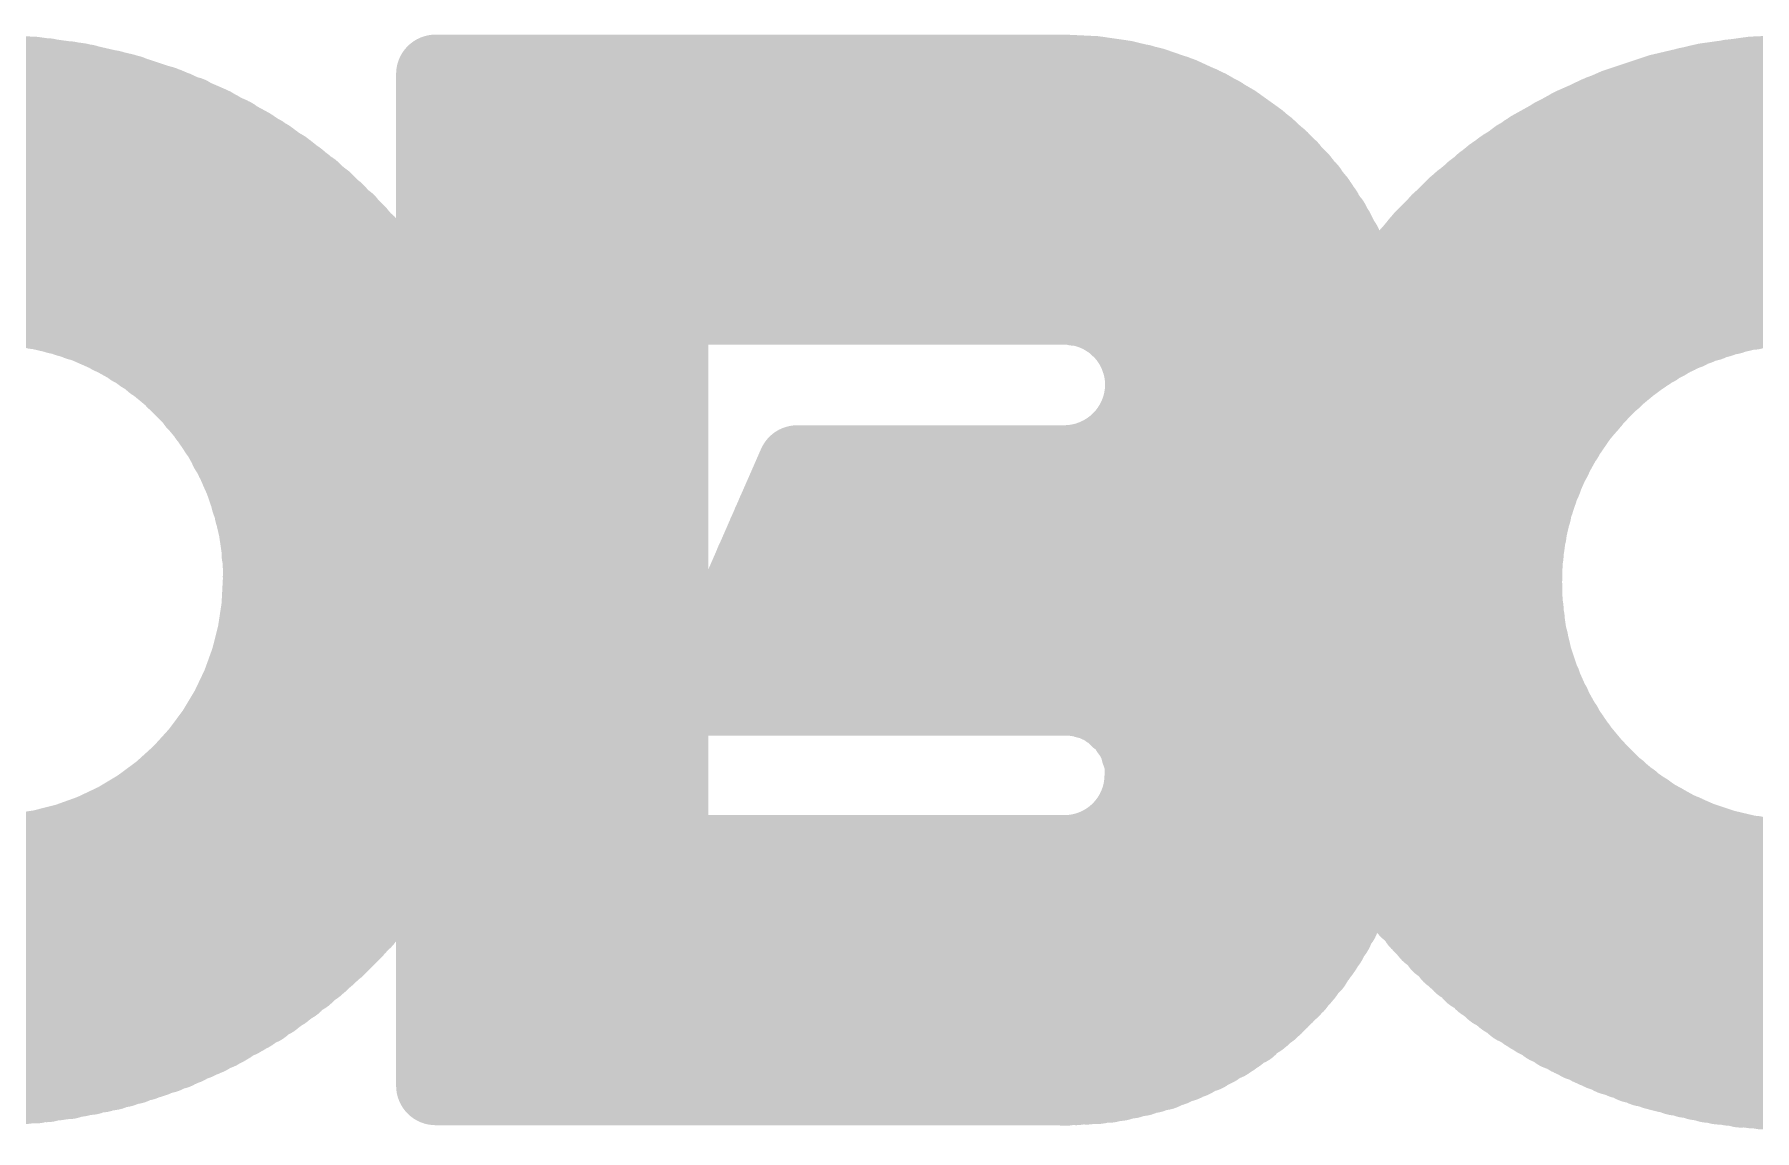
# Model space of a CAD drawing. Extents: x 100 to 144.1, y 92.5 to 144.1.
# Drawn here: x 127.701 to 129.879, y 129.184 to 130.573 of the extents above; entities that cross this region are included whole.
import ezdxf

# ---------------------------------------------------------------- set-up
doc = ezdxf.new("R2010")
doc.units = 0
doc.layers.get('0').update_dxf_attribs({"linetype": 'CONTINUOUS'})
doc.layers.add('SILK-TOP_PHO', color=5, linetype='CONTINUOUS')

# ---------------------------------------------------------------- blocks, each defined once
blk = doc.blocks.new('ROUND_1')
at = {"const_width": 0.050038}
blk.add_lwpolyline([(-0.025018, 0, 1), (0.025018, 0, 1)], format="xyb", close=True, dxfattribs=at)

msp = doc.modelspace()

# ---------------------------------------------------------------- linework, layer by layer
at = {"layer": 'SILK-TOP_PHO', "const_width": 0.100076}
for points in [[(128.20904, 130.179826, 0.2787727), (127.64135, 130.523008)], [(129.389124, 130.219704, 0.347698), (129.005838, 130.52298)], [(129.935986, 130.523234, 0.2590613), (129.388722, 130.219286)], [(127.990346, 129.88163, 0.4142152), (127.641604, 130.230118)], [(129.10693, 130.129026, 0.4142136), (129.005838, 130.230118)], [(129.935986, 130.229356, 0.4142136), (129.585212, 129.878582)], [(129.005838, 130.027934, 0.408397), (129.10693, 130.129026)], [(127.641604, 129.533904, 0.4122964), (127.989584, 129.88163)], [(129.585212, 129.878582, 0.4142136), (129.935986, 129.527808)], [(129.10693, 129.634234, 0.4142136), (129.005838, 129.735326)], [(129.005838, 129.533904, 0.4112656), (129.106168, 129.634234)], [(127.641604, 129.241042, 0.2773162), (128.208786, 129.58318)], [(129.005838, 129.241042, 0.3438714), (129.387602, 129.539998)], [(129.387854, 129.54, 0.2599974), (129.935986, 129.23431)]]:
    msp.add_lwpolyline(points, format="xyb", dxfattribs=at)
for points in [[(127.662178, 130.522218), (127.662178, 130.229356)], [(128.20904, 130.52298), (129.005838, 130.52298)], [(128.20904, 130.52298), (128.20904, 130.179572)], [(128.218946, 130.52298), (128.218946, 129.241042)], [(128.232408, 130.52298), (128.232408, 129.241042)], [(128.246124, 130.52298), (128.246124, 129.241042)], [(128.259586, 130.52298), (128.259586, 129.241042)], [(128.273302, 130.52298), (128.273302, 129.241042)], [(128.286764, 130.52298), (128.286764, 129.241042)], [(128.30048, 130.52298), (128.30048, 129.241042)], [(128.313942, 130.52298), (128.313942, 129.241042)], [(128.327404, 130.52298), (128.327404, 129.241042)], [(128.34112, 130.52298), (128.34112, 129.241042)], [(128.354582, 130.52298), (128.354582, 129.241042)], [(128.368298, 130.52298), (128.368298, 129.241042)], [(128.38176, 130.52298), (128.38176, 129.241042)], [(128.395476, 130.52298), (128.395476, 129.241042)], [(128.408938, 130.52298), (128.408938, 129.241042)], [(128.422654, 130.52298), (128.422654, 129.241042)], [(128.436116, 130.52298), (128.436116, 129.241042)], [(128.449832, 130.52298), (128.449832, 129.241042)], [(128.463294, 130.52298), (128.463294, 129.241042)], [(128.47701, 130.52298), (128.47701, 129.241042)], [(128.490472, 130.52298), (128.490472, 129.241042)], [(128.504188, 130.52298), (128.504188, 129.241042)], [(128.51765, 130.52298), (128.51765, 130.230118)], [(128.531112, 130.52298), (128.531112, 130.230118)], [(128.544828, 130.52298), (128.544828, 130.230118)], [(128.55829, 130.52298), (128.55829, 130.230118)], [(128.572006, 130.52298), (128.572006, 130.230118)], [(128.585468, 130.52298), (128.585468, 130.230118)], [(128.599184, 130.52298), (128.599184, 130.230118)], [(128.612646, 130.52298), (128.612646, 130.230118)], [(128.626362, 130.52298), (128.626362, 130.230118)], [(128.639824, 130.52298), (128.639824, 130.230118)], [(128.65354, 130.52298), (128.65354, 130.230118)], [(128.667002, 130.52298), (128.667002, 130.230118)], [(128.680718, 130.52298), (128.680718, 130.230118)], [(128.69418, 130.52298), (128.69418, 130.230118)], [(128.707896, 130.52298), (128.707896, 130.230118)], [(128.721358, 130.52298), (128.721358, 130.230118)], [(128.73482, 130.52298), (128.73482, 130.230118)], [(128.748536, 130.52298), (128.748536, 130.230118)], [(128.761998, 130.52298), (128.761998, 130.230118)], [(128.775714, 130.52298), (128.775714, 130.230118)], [(128.789176, 130.52298), (128.789176, 130.230118)], [(128.802892, 130.52298), (128.802892, 130.230118)], [(128.816354, 130.52298), (128.816354, 130.230118)], [(128.83007, 130.52298), (128.83007, 130.230118)], [(128.843532, 130.52298), (128.843532, 130.230118)], [(128.857248, 130.52298), (128.857248, 130.230118)], [(128.87071, 130.52298), (128.87071, 130.230118)], [(128.884426, 130.52298), (128.884426, 130.230118)], [(128.897888, 130.52298), (128.897888, 130.230118)], [(128.911604, 130.52298), (128.911604, 130.230118)], [(128.925066, 130.52298), (128.925066, 130.230118)], [(128.938528, 130.52298), (128.938528, 130.230118)], [(128.952244, 130.52298), (128.952244, 130.230118)], [(128.965706, 130.52298), (128.965706, 130.230118)], [(128.979422, 130.52298), (128.979422, 130.230118)], [(128.992884, 130.52298), (128.992884, 130.230118)], [(129.0066, 130.522218), (129.0066, 130.230118)], [(129.020062, 130.522218), (129.020062, 130.228594)], [(129.916428, 130.522218), (129.916428, 130.227832)], [(127.517906, 130.510788), (127.765556, 130.510788)], [(127.67564, 130.521456), (127.67564, 130.227832)], [(127.689356, 130.520694), (127.689356, 130.226308)], [(127.702818, 130.519932), (127.702818, 130.224276)], [(127.716534, 130.518408), (127.716534, 130.22199)], [(127.729996, 130.516122), (127.729996, 130.21818)], [(127.743458, 130.514598), (127.743458, 130.21437)], [(127.757174, 130.512312), (127.757174, 130.209798)], [(127.770636, 130.509264), (127.770636, 130.205226)], [(127.784352, 130.506216), (127.784352, 130.199384)], [(127.797814, 130.503422), (127.797814, 130.192526)], [(128.20904, 130.510788), (129.102358, 130.510788)], [(129.033778, 130.521456), (129.033778, 130.226308)], [(129.04724, 130.520694), (129.04724, 130.221228)], [(129.060956, 130.518408), (129.060956, 130.213608)], [(129.074418, 130.516122), (129.074418, 130.20294)], [(129.088134, 130.513836), (129.088134, 130.187954)], [(129.101596, 130.510788), (129.101596, 130.160776)], [(129.115312, 130.506978), (129.115312, 129.256282)], [(129.128774, 130.50266), (129.128774, 129.259838)], [(129.767076, 130.500374), (129.767076, 130.185668)], [(129.780538, 130.503422), (129.780538, 130.192526)], [(129.794254, 130.506978), (129.794254, 130.198622)], [(129.807716, 130.510026), (129.807716, 130.204464)], [(129.812288, 130.510788), (130.059684, 130.510788)], [(129.821432, 130.512312), (129.821432, 130.209036)], [(129.834894, 130.514598), (129.834894, 130.213608)], [(129.84861, 130.516884), (129.84861, 130.217418)], [(129.862072, 130.518408), (129.862072, 130.221228)], [(129.875788, 130.519932), (129.875788, 130.223514)], [(129.88925, 130.520694), (129.88925, 130.2258)], [(129.902966, 130.521456), (129.902966, 130.22707)], [(127.420624, 130.48361), (127.862838, 130.48361)], [(127.46228, 130.497326), (127.821182, 130.497326)], [(127.81153, 130.499612), (127.81153, 130.185668)], [(127.824992, 130.495802), (127.824992, 130.177286)], [(127.838708, 130.49123), (127.838708, 130.168396)], [(127.85217, 130.486658), (127.85217, 130.15849)], [(127.865886, 130.482086), (127.865886, 130.148076)], [(128.20904, 130.497326), (129.145284, 130.497326)], [(128.20904, 130.48361), (129.177034, 130.48361)], [(129.142236, 130.498088), (129.142236, 129.265172)], [(129.155952, 130.492754), (129.155952, 129.270506)], [(129.169414, 130.486658), (129.169414, 129.276602)], [(129.18313, 130.480054), (129.18313, 129.282698)], [(129.71272, 130.482848), (129.71272, 130.148838)], [(129.715006, 130.48361), (130.15722, 130.48361)], [(129.726182, 130.48742), (129.726182, 130.159252)], [(129.739898, 130.491992), (129.739898, 130.169158)], [(129.75336, 130.496564), (129.75336, 130.177286)], [(129.755646, 130.497326), (130.115564, 130.497326)], [(127.386588, 130.470148), (127.89662, 130.470148)], [(127.879348, 130.477006), (127.879348, 130.135884)], [(127.893064, 130.47091), (127.893064, 130.122422)], [(127.906526, 130.464814), (127.906526, 130.107182)], [(127.920242, 130.458718), (127.920242, 130.090672)], [(128.20904, 130.470148), (129.202688, 130.470148)], [(129.196592, 130.473196), (129.196592, 129.290064)], [(129.210308, 130.464814), (129.210308, 129.297684)], [(129.658364, 130.45948), (129.658364, 130.092958)], [(129.67208, 130.466338), (129.67208, 130.108706)], [(129.680208, 130.470148), (130.191002, 130.470148)], [(129.685542, 130.472434), (129.685542, 130.123946)], [(129.699258, 130.477768), (129.699258, 130.136646)], [(127.331724, 130.44297), (127.951738, 130.44297)], [(127.357378, 130.456432), (127.926084, 130.456432)], [(127.933704, 130.452114), (127.933704, 130.071114)], [(127.947166, 130.445256), (127.947166, 130.047746)], [(127.960882, 130.436874), (127.960882, 130.020568)], [(128.20904, 130.456432), (129.224532, 130.456432)], [(128.20904, 130.44297), (129.243328, 130.44297)], [(129.22377, 130.456432), (129.22377, 129.306828)], [(129.237486, 130.44678), (129.237486, 129.315718)], [(129.250948, 130.436874), (129.250948, 129.326386)], [(129.617724, 130.438398), (129.617724, 130.025648)], [(129.62509, 130.44297), (130.246882, 130.44297)], [(129.631186, 130.446018), (129.631186, 130.052064)], [(129.644902, 130.453638), (129.644902, 130.073908)], [(129.650744, 130.456432), (130.220466, 130.456432)], [(127.28702, 130.415792), (127.996442, 130.415792)], [(127.308356, 130.429254), (127.975106, 130.429254)], [(127.974344, 130.429254), (127.974344, 129.983484)], [(127.98806, 130.421126), (127.98806, 129.914142)], [(128.20904, 130.429254), (129.260854, 130.429254)], [(128.20904, 130.415792), (129.27584, 130.415792)], [(129.264664, 130.425698), (129.264664, 129.337562)], [(129.57683, 130.413506), (129.57683, 129.342896)], [(129.579878, 130.415792), (130.291332, 130.415792)], [(129.590546, 130.42265), (129.590546, 129.939034)], [(129.601722, 130.429254), (130.27025, 130.429254)], [(129.604008, 130.430778), (129.604008, 129.991866)], [(127.267462, 130.40233), (128.016, 130.40233)], [(128.001522, 130.411982), (128.001522, 129.351278)], [(128.015238, 130.40233), (128.015238, 129.361184)], [(128.0287, 130.392424), (128.0287, 129.370836)], [(128.20904, 130.40233), (129.289556, 130.40233)], [(129.278126, 130.412744), (129.278126, 129.350516)], [(129.291842, 130.399282), (129.291842, 129.363978)], [(129.549652, 130.393948), (129.549652, 129.362454)], [(129.56032, 130.40233), (130.311652, 130.40233)], [(129.563368, 130.404362), (129.563368, 129.352802)], [(127.232156, 130.375152), (128.051306, 130.375152)], [(127.249428, 130.388614), (128.034034, 130.388614)], [(128.042416, 130.381756), (128.042416, 129.381504)], [(128.055878, 130.37058), (128.055878, 129.39268)], [(128.20904, 130.388614), (129.302256, 130.388614)], [(128.20904, 130.375152), (129.313686, 130.375152)], [(129.305304, 130.384042), (129.305304, 129.379218)], [(129.522728, 130.372866), (129.522728, 129.38379)], [(129.525522, 130.375152), (130.34645, 130.375152)], [(129.53619, 130.384042), (129.53619, 129.373122)], [(129.542286, 130.388614), (130.32994, 130.388614)], [(127.20193, 130.347974), (128.081532, 130.347974)], [(127.216154, 130.361436), (128.067308, 130.361436)], [(128.069594, 130.358388), (128.069594, 129.404872)], [(128.20904, 130.361436), (129.3241, 130.361436)], [(128.20904, 130.347974), (129.333244, 130.347974)], [(129.31902, 130.367532), (129.31902, 129.395728)], [(129.332482, 130.348736), (129.332482, 129.415286)], [(129.494788, 130.347974), (130.377438, 130.347974)], [(129.49555, 130.348736), (129.49555, 129.40792)], [(129.509012, 130.361436), (129.509012, 129.395728)], [(129.509012, 130.361436), (130.362198, 130.361436)], [(127.187452, 130.334258), (128.09601, 130.334258)], [(128.083056, 130.34645), (128.083056, 129.41681)], [(128.096772, 130.332734), (128.096772, 129.430526)], [(128.20904, 130.334258), (129.342388, 130.334258)], [(129.345944, 130.326892), (129.345944, 129.436622)], [(129.48031, 130.334258), (130.391662, 130.334258)], [(129.481834, 130.335782), (129.481834, 129.421382)], [(127.161798, 130.30708), (128.121664, 130.30708)], [(127.174752, 130.320796), (128.10871, 130.320796)], [(128.110234, 130.31851), (128.110234, 129.44475)], [(128.20904, 130.320796), (129.349754, 130.320796)], [(128.20904, 130.30708), (129.357374, 130.30708)], [(129.454656, 130.30708), (129.454656, 129.450084)], [(129.454656, 130.30708), (130.417316, 130.30708)], [(129.46761, 130.320796), (130.404616, 130.320796)], [(129.468372, 130.321558), (129.468372, 129.435098)], [(127.150622, 130.293618), (128.13284, 130.293618)], [(128.12395, 130.30327), (128.12395, 129.45999)], [(128.137412, 130.287522), (128.137412, 129.475738)], [(128.20904, 130.293618), (129.36347, 130.293618)], [(129.35966, 130.301238), (129.35966, 129.462276)], [(129.441194, 130.291332), (129.441194, 129.46507)], [(129.44348, 130.293618), (131.475226, 130.293618)], [(127.128778, 130.26644), (128.154684, 130.26644)], [(127.139192, 130.279902), (128.14427, 130.279902)], [(128.150874, 130.27025), (128.150874, 129.49301)], [(128.20904, 130.279902), (129.369566, 130.279902)], [(128.20904, 130.26644), (129.374646, 130.26644)], [(129.373122, 130.27025), (129.373122, 129.493772)], [(129.421382, 130.26644), (131.46151, 130.26644)], [(129.427478, 130.274822), (129.427478, 129.482596)], [(129.43205, 130.279902), (131.468368, 130.279902)], [(127.109728, 130.239262), (128.173734, 130.239262)], [(127.118872, 130.252724), (128.16459, 130.252724)], [(128.16459, 130.251962), (128.16459, 129.511298)], [(128.20904, 130.252724), (129.37998, 130.252724)], [(128.20904, 130.239262), (129.38379, 130.239262)], [(129.401824, 130.239262), (131.448048, 130.239262)], [(129.41173, 130.252724), (131.454906, 130.252724)], [(129.414016, 130.256534), (129.414016, 129.50063)], [(127.697484, 130.2258), (128.182624, 130.2258)], [(128.178052, 130.231642), (128.178052, 129.531618)], [(128.20904, 130.2258), (128.501902, 130.2258)], [(128.501902, 130.230118), (128.501902, 129.533904)], [(128.501902, 130.230118), (129.005838, 130.230118)], [(129.036826, 130.2258), (129.888488, 130.2258)], [(129.386838, 130.22707), (129.386838, 129.54127)], [(129.4003, 130.236976), (129.4003, 129.520188)], [(127.752602, 130.212084), (128.191006, 130.212084)], [(127.786638, 130.198622), (128.199388, 130.198622)], [(128.191768, 130.209798), (128.191768, 129.5527)], [(128.20904, 130.212084), (128.501902, 130.212084)], [(128.20904, 130.198622), (128.501902, 130.198622)], [(129.064004, 130.212084), (129.828798, 130.212084)], [(129.079752, 130.198622), (129.793492, 130.198622)], [(127.813816, 130.184906), (128.501902, 130.184906)], [(128.20523, 130.18643), (128.20523, 129.57683)], [(129.090166, 130.184906), (129.766314, 130.184906)], [(127.83566, 130.171444), (128.501902, 130.171444)], [(127.854456, 130.157728), (128.501902, 130.157728)], [(129.097786, 130.171444), (129.743708, 130.171444)], [(129.10312, 130.157728), (129.72415, 130.157728)], [(127.870966, 130.144266), (128.501902, 130.144266)], [(127.885444, 130.13055), (128.501902, 130.13055)], [(129.106168, 130.144266), (129.707386, 130.144266)], [(129.10693, 130.13055), (129.6924, 130.13055)], [(127.898906, 130.117088), (128.501902, 130.117088)], [(129.106168, 130.117088), (129.679446, 130.117088)], [(127.910336, 130.103372), (128.501902, 130.103372)], [(127.92075, 130.08991), (128.501902, 130.08991)], [(129.09931, 130.08991), (129.656078, 130.08991)], [(129.101596, 130.09753), (129.101596, 129.66446)], [(129.103882, 130.103372), (129.667508, 130.103372)], [(127.930656, 130.076194), (128.501902, 130.076194)], [(129.088134, 130.070352), (129.088134, 129.692146)], [(129.09169, 130.076194), (129.646426, 130.076194)], [(127.9398, 130.062732), (128.501902, 130.062732)], [(127.947166, 130.049016), (128.501902, 130.049016)], [(129.060956, 130.043936), (129.060956, 129.718562)], [(129.06756, 130.049016), (129.629662, 130.049016)], [(129.074418, 130.05435), (129.074418, 129.707386)], [(129.082038, 130.062732), (129.638044, 130.062732)], [(127.954024, 130.035554), (128.501902, 130.035554)], [(127.960882, 130.022092), (128.501902, 130.022092)], [(128.667002, 130.027934), (128.538732, 129.734564)], [(128.664716, 130.022092), (129.6162, 130.022092)], [(128.667002, 130.027934), (129.005838, 130.027934)], [(128.667002, 130.027934), (128.667002, 129.734564)], [(128.680718, 130.027934), (128.680718, 129.734564)], [(128.69418, 130.027934), (128.69418, 129.734564)], [(128.707896, 130.027934), (128.707896, 129.734564)], [(128.721358, 130.027934), (128.721358, 129.734564)], [(128.73482, 130.027934), (128.73482, 129.734564)], [(128.748536, 130.027934), (128.748536, 129.734564)], [(128.761998, 130.027934), (128.761998, 129.734564)], [(128.775714, 130.027934), (128.775714, 129.734564)], [(128.789176, 130.027934), (128.789176, 129.734564)], [(128.802892, 130.027934), (128.802892, 129.734564)], [(128.816354, 130.027934), (128.816354, 129.734564)], [(128.83007, 130.027934), (128.83007, 129.734564)], [(128.843532, 130.027934), (128.843532, 129.734564)], [(128.857248, 130.027934), (128.857248, 129.734564)], [(128.87071, 130.027934), (128.87071, 129.734564)], [(128.884426, 130.027934), (128.884426, 129.734564)], [(128.897888, 130.027934), (128.897888, 129.734564)], [(128.911604, 130.027934), (128.911604, 129.734564)], [(128.925066, 130.027934), (128.925066, 129.734564)], [(128.938528, 130.027934), (128.938528, 129.734564)], [(128.952244, 130.027934), (128.952244, 129.734564)], [(128.965706, 130.027934), (128.965706, 129.734564)], [(128.979422, 130.027934), (128.979422, 129.734564)], [(128.992884, 130.027934), (128.992884, 129.734564)], [(129.0066, 130.027934), (129.0066, 129.734564)], [(129.020062, 130.028696), (129.020062, 129.733802)], [(129.033778, 130.031744), (129.033778, 129.730754)], [(129.044192, 130.035554), (129.623058, 130.035554)], [(129.04724, 130.036316), (129.04724, 129.726182)], [(127.966216, 130.008376), (128.501902, 130.008376)], [(128.65862, 130.008376), (129.610866, 130.008376)], [(127.971296, 129.994914), (128.501902, 129.994914)], [(127.975106, 129.981198), (128.501902, 129.981198)], [(128.646682, 129.981198), (129.60096, 129.981198)], [(128.652778, 129.994914), (129.605532, 129.994914)], [(128.65354, 129.996946), (128.65354, 129.734564)], [(127.978916, 129.967736), (128.501902, 129.967736)], [(128.639824, 129.966212), (128.639824, 129.734564)], [(128.640586, 129.967736), (129.597404, 129.967736)], [(127.982726, 129.95402), (128.501902, 129.95402)], [(127.985012, 129.940558), (128.501902, 129.940558)], [(128.626362, 129.935224), (128.626362, 129.734564)], [(128.628648, 129.940558), (129.591308, 129.940558)], [(128.63449, 129.95402), (129.593594, 129.95402)], [(127.987298, 129.926842), (128.501902, 129.926842)], [(127.988822, 129.91338), (128.501902, 129.91338)], [(128.617218, 129.91338), (129.587498, 129.91338)], [(128.623314, 129.926842), (129.589022, 129.926842)], [(127.989584, 129.899664), (128.501902, 129.899664)], [(128.611122, 129.899664), (129.585974, 129.899664)], [(128.612646, 129.904236), (128.612646, 129.734564)], [(127.989584, 129.886202), (128.501902, 129.886202)], [(127.989584, 129.872486), (128.501902, 129.872486)], [(128.599184, 129.873248), (128.599184, 129.734564)], [(128.599184, 129.872486), (129.585974, 129.872486)], [(128.60528, 129.886202), (129.585974, 129.886202)], [(127.98806, 129.849118), (127.98806, 129.342134)], [(127.988822, 129.859024), (128.501902, 129.859024)], [(128.593088, 129.859024), (129.585974, 129.859024)], [(127.986536, 129.831846), (128.501902, 129.831846)], [(127.98806, 129.845308), (128.501902, 129.845308)], [(128.58115, 129.831846), (129.589022, 129.831846)], [(128.585468, 129.842514), (128.585468, 129.734564)], [(128.586992, 129.845308), (129.587498, 129.845308)], [(127.981202, 129.804668), (128.501902, 129.804668)], [(127.98425, 129.818384), (128.501902, 129.818384)], [(128.56972, 129.804668), (129.593594, 129.804668)], [(128.572006, 129.810764), (128.572006, 129.734564)], [(128.575054, 129.818384), (129.590546, 129.818384)], [(129.590546, 129.817622), (129.590546, 129.334768)], [(127.977392, 129.791206), (128.501902, 129.791206)], [(128.563624, 129.791206), (129.596642, 129.791206)], [(127.969264, 129.764028), (128.501902, 129.764028)], [(127.973582, 129.77749), (128.501902, 129.77749)], [(127.974344, 129.780538), (127.974344, 129.334006)], [(128.551686, 129.764028), (129.60477, 129.764028)], [(128.557528, 129.77749), (129.600198, 129.77749)], [(128.55829, 129.779776), (128.55829, 129.734564)], [(129.604008, 129.76479), (129.604008, 129.326386)], [(127.960882, 129.743454), (127.960882, 129.326386)], [(127.96393, 129.750312), (128.501902, 129.750312)], [(128.544828, 129.748788), (128.544828, 129.734564)], [(128.54559, 129.750312), (129.610104, 129.750312)], [(127.951738, 129.723134), (128.501902, 129.723134)], [(127.957834, 129.73685), (128.501902, 129.73685)], [(128.538732, 129.734564), (129.005838, 129.734564)], [(128.539494, 129.73685), (129.615438, 129.73685)], [(129.005838, 129.735326), (129.005838, 129.734564)], [(129.054098, 129.723134), (129.622296, 129.723134)], [(129.617724, 129.730754), (129.617724, 129.318004)], [(127.93599, 129.695956), (128.501902, 129.695956)], [(127.944372, 129.709672), (128.501902, 129.709672)], [(127.947166, 129.715768), (127.947166, 129.318766)], [(129.072894, 129.709672), (129.6289, 129.709672)], [(129.085848, 129.695956), (129.637282, 129.695956)], [(129.631186, 129.704338), (129.631186, 129.310384)], [(127.920242, 129.67335), (127.920242, 129.304542)], [(127.926846, 129.682494), (128.501902, 129.682494)], [(127.933704, 129.692908), (127.933704, 129.311146)], [(129.094738, 129.682494), (129.645664, 129.682494)], [(129.644902, 129.682494), (129.644902, 129.30378)], [(127.905764, 129.655316), (128.501902, 129.655316)], [(127.906526, 129.656078), (127.906526, 129.298446)], [(127.917194, 129.668778), (128.501902, 129.668778)], [(129.100834, 129.668778), (129.655316, 129.668778)], [(129.104644, 129.655316), (129.665984, 129.655316)], [(129.658364, 129.663698), (129.658364, 129.296922)], [(127.893064, 129.640838), (127.893064, 129.29235)], [(127.893826, 129.6416), (128.501902, 129.6416)], [(129.106168, 129.6416), (129.677922, 129.6416)], [(129.106168, 129.634234), (129.10693, 129.634234)], [(129.67208, 129.647696), (129.67208, 129.290826)], [(129.685542, 129.63271), (129.685542, 129.28473)], [(127.864362, 129.614676), (128.501902, 129.614676)], [(127.865886, 129.615438), (127.865886, 129.281174)], [(127.879348, 129.627376), (127.879348, 129.286254)], [(127.88011, 129.628138), (128.501902, 129.628138)], [(129.104644, 129.614676), (129.705862, 129.614676)], [(129.106168, 129.628138), (129.690876, 129.628138)], [(129.699258, 129.619756), (129.699258, 129.278888)], [(129.71272, 129.607818), (129.71272, 129.274316)], [(127.824992, 129.585974), (127.824992, 129.267458)], [(127.827278, 129.587498), (128.501902, 129.587498)], [(127.838708, 129.594864), (127.838708, 129.27203)], [(127.846836, 129.60096), (128.501902, 129.60096)], [(127.85217, 129.60477), (127.85217, 129.276602)], [(129.094738, 129.587498), (129.741422, 129.587498)], [(129.100834, 129.60096), (129.722626, 129.60096)], [(129.101596, 129.604008), (129.101596, 129.252472)], [(129.726182, 129.59715), (129.726182, 129.268982)], [(129.739898, 129.587498), (129.739898, 129.26441)], [(127.784352, 129.56413), (127.784352, 129.257044)], [(127.797814, 129.570734), (127.797814, 129.259838)], [(127.803148, 129.573782), (128.501902, 129.573782)], [(127.81153, 129.578354), (127.81153, 129.263648)], [(128.20904, 129.583688), (128.20904, 129.241042)], [(129.08661, 129.573782), (129.763266, 129.573782)], [(129.088134, 129.57683), (129.088134, 129.249424)], [(129.75336, 129.579116), (129.75336, 129.2606)], [(129.767076, 129.570734), (129.767076, 129.257044)], [(129.780538, 129.56413), (129.780538, 129.253234)], [(127.716534, 129.542032), (127.716534, 129.244852)], [(127.729996, 129.54508), (127.729996, 129.247138)], [(127.734568, 129.546604), (128.187958, 129.546604)], [(127.743458, 129.54889), (127.743458, 129.248662)], [(127.757174, 129.553462), (127.757174, 129.25171)], [(127.770636, 129.558796), (127.770636, 129.253996)], [(127.774446, 129.56032), (128.19634, 129.56032)], [(128.20904, 129.56032), (128.501902, 129.56032)], [(128.20904, 129.546604), (128.501902, 129.546604)], [(129.04724, 129.542794), (129.04724, 129.242566)], [(129.05486, 129.546604), (129.823718, 129.546604)], [(129.060956, 129.549652), (129.060956, 129.24409)], [(129.073656, 129.56032), (129.789682, 129.56032)], [(129.074418, 129.561082), (129.074418, 129.246376)], [(129.794254, 129.558034), (129.794254, 129.250186)], [(129.807716, 129.551938), (129.807716, 129.247138)], [(129.821432, 129.547366), (129.821432, 129.24409)], [(129.834894, 129.542794), (129.834894, 129.241804)], [(127.104648, 129.533142), (128.179576, 129.533142)], [(127.662178, 129.534666), (127.662178, 129.241042)], [(127.67564, 129.535428), (127.67564, 129.241804)], [(127.689356, 129.536952), (127.689356, 129.242566)], [(127.702818, 129.539238), (127.702818, 129.243328)], [(128.20904, 129.533142), (129.878074, 129.533142)], [(128.501902, 129.533904), (129.005838, 129.533904)], [(128.51765, 129.533904), (128.51765, 129.241042)], [(128.531112, 129.533904), (128.531112, 129.241042)], [(128.544828, 129.533904), (128.544828, 129.241042)], [(128.55829, 129.533904), (128.55829, 129.241042)], [(128.572006, 129.533904), (128.572006, 129.241042)], [(128.585468, 129.533904), (128.585468, 129.241042)], [(128.599184, 129.533904), (128.599184, 129.241042)], [(128.612646, 129.533904), (128.612646, 129.241042)], [(128.626362, 129.533904), (128.626362, 129.241042)], [(128.639824, 129.533904), (128.639824, 129.241042)], [(128.65354, 129.533904), (128.65354, 129.241042)], [(128.667002, 129.533904), (128.667002, 129.241042)], [(128.680718, 129.533904), (128.680718, 129.241042)], [(128.69418, 129.533904), (128.69418, 129.241042)], [(128.707896, 129.533904), (128.707896, 129.241042)], [(128.721358, 129.533904), (128.721358, 129.241042)], [(128.73482, 129.533904), (128.73482, 129.241042)], [(128.748536, 129.533904), (128.748536, 129.241042)], [(128.761998, 129.533904), (128.761998, 129.241042)], [(128.775714, 129.533904), (128.775714, 129.241042)], [(128.789176, 129.533904), (128.789176, 129.241042)], [(128.802892, 129.533904), (128.802892, 129.241042)], [(128.816354, 129.533904), (128.816354, 129.241042)], [(128.83007, 129.533904), (128.83007, 129.241042)], [(128.843532, 129.533904), (128.843532, 129.241042)], [(128.857248, 129.533904), (128.857248, 129.241042)], [(128.87071, 129.533904), (128.87071, 129.241042)], [(128.884426, 129.533904), (128.884426, 129.241042)], [(128.897888, 129.533904), (128.897888, 129.241042)], [(128.911604, 129.533904), (128.911604, 129.241042)], [(128.925066, 129.533904), (128.925066, 129.241042)], [(128.938528, 129.533904), (128.938528, 129.241042)], [(128.952244, 129.533904), (128.952244, 129.241042)], [(128.965706, 129.533904), (128.965706, 129.241042)], [(128.979422, 129.533904), (128.979422, 129.241042)], [(128.992884, 129.533904), (128.992884, 129.241042)], [(129.0066, 129.533904), (129.0066, 129.24028)], [(129.020062, 129.534666), (129.020062, 129.241042)], [(129.033778, 129.537714), (129.033778, 129.241804)], [(129.84861, 129.539238), (129.84861, 129.24028)], [(129.862072, 129.535428), (129.862072, 129.237994)], [(129.875788, 129.533142), (129.875788, 129.237232)], [(129.88925, 129.530856), (129.88925, 129.235708)], [(129.902966, 129.529332), (129.902966, 129.234946)], [(129.916428, 129.52857), (129.916428, 129.234184)], [(127.113538, 129.519426), (128.170686, 129.519426)], [(127.122682, 129.505964), (128.16078, 129.505964)], [(128.20904, 129.519426), (129.382266, 129.519426)], [(128.20904, 129.505964), (129.377694, 129.505964)], [(129.401062, 129.519426), (130.47091, 129.519426)], [(129.410968, 129.505964), (130.461258, 129.505964)], [(127.133096, 129.492248), (128.150874, 129.492248)], [(127.143764, 129.478786), (128.139698, 129.478786)], [(128.20904, 129.492248), (129.373122, 129.492248)], [(128.20904, 129.478786), (129.36728, 129.478786)], [(129.420874, 129.492248), (130.451352, 129.492248)], [(129.431288, 129.478786), (130.440684, 129.478786)], [(127.155194, 129.46507), (128.128268, 129.46507)], [(128.20904, 129.46507), (129.361184, 129.46507)], [(129.441956, 129.46507), (130.43027, 129.46507)], [(127.167132, 129.451608), (128.117092, 129.451608)], [(127.179324, 129.437892), (128.104138, 129.437892)], [(128.20904, 129.451608), (129.354326, 129.451608)], [(128.20904, 129.437892), (129.346706, 129.437892)], [(129.453894, 129.451608), (130.418078, 129.451608)], [(129.466086, 129.437892), (130.40614, 129.437892)], [(127.192786, 129.42443), (128.090676, 129.42443)], [(128.20904, 129.42443), (129.338578, 129.42443)], [(129.479548, 129.42443), (130.393186, 129.42443)], [(127.207264, 129.410968), (128.076198, 129.410968)], [(127.22225, 129.397252), (128.061212, 129.397252)], [(128.20904, 129.410968), (129.329434, 129.410968)], [(128.20904, 129.397252), (129.319528, 129.397252)], [(129.493264, 129.410968), (130.378962, 129.410968)], [(129.50825, 129.397252), (130.364484, 129.397252)], [(127.23876, 129.38379), (128.044702, 129.38379)], [(127.256286, 129.370074), (128.027176, 129.370074)], [(128.20904, 129.38379), (129.309114, 129.38379)], [(128.20904, 129.370074), (129.297684, 129.370074)], [(129.523998, 129.38379), (130.348736, 129.38379)], [(129.540762, 129.370074), (130.331464, 129.370074)], [(127.275082, 129.356612), (128.00838, 129.356612)], [(128.20904, 129.356612), (129.284222, 129.356612)], [(129.558796, 129.356612), (130.313176, 129.356612)], [(127.295402, 129.342896), (127.988822, 129.342896)], [(127.317246, 129.329434), (127.966216, 129.329434)], [(128.20904, 129.342896), (129.270506, 129.342896)], [(128.20904, 129.329434), (129.254758, 129.329434)], [(129.578354, 129.342896), (130.293618, 129.342896)], [(129.599436, 129.329434), (130.272536, 129.329434)], [(127.341376, 129.315718), (127.942086, 129.315718)], [(127.368554, 129.302256), (127.914908, 129.302256)], [(128.20904, 129.315718), (129.236724, 129.315718)], [(128.20904, 129.302256), (129.217166, 129.302256)], [(129.623058, 129.315718), (130.24993, 129.315718)], [(129.648712, 129.302256), (130.223514, 129.302256)], [(127.399542, 129.28854), (127.88392, 129.28854)], [(128.20904, 129.28854), (129.193544, 129.28854)], [(129.67716, 129.28854), (130.194812, 129.28854)], [(127.435864, 129.275078), (127.847598, 129.275078)], [(127.481838, 129.261362), (127.801624, 129.261362)], [(128.20904, 129.275078), (129.16662, 129.275078)], [(128.20904, 129.261362), (129.131822, 129.261362)], [(129.711196, 129.275078), (130.161538, 129.275078)], [(129.751836, 129.261362), (130.120898, 129.261362)], [(127.548894, 129.2479), (127.734568, 129.2479)], [(128.20904, 129.2479), (129.079752, 129.2479)], [(128.20904, 129.241042), (129.005838, 129.241042)], [(129.005838, 129.241042), (129.005838, 129.24028)], [(129.80543, 129.2479), (130.067304, 129.2479)]]:
    msp.add_lwpolyline(points, dxfattribs=at)

# ---------------------------------------------------------------- block references
at = {"layer": 'SILK-TOP_PHO'}
for p in [(127.662178, 130.522218), (128.20904, 130.52298), (128.20904, 130.52298), (128.218946, 130.52298), (128.232408, 130.52298), (128.246124, 130.52298), (128.259586, 130.52298), (128.273302, 130.52298), (128.286764, 130.52298), (128.30048, 130.52298), (128.313942, 130.52298), (128.327404, 130.52298), (128.34112, 130.52298), (128.354582, 130.52298), (128.368298, 130.52298), (128.38176, 130.52298), (128.395476, 130.52298), (128.408938, 130.52298), (128.422654, 130.52298), (128.436116, 130.52298), (128.449832, 130.52298), (128.463294, 130.52298), (128.47701, 130.52298), (128.490472, 130.52298), (128.504188, 130.52298), (128.51765, 130.52298), (128.531112, 130.52298), (128.544828, 130.52298), (128.55829, 130.52298), (128.572006, 130.52298), (128.585468, 130.52298), (128.599184, 130.52298), (128.612646, 130.52298), (128.626362, 130.52298), (128.639824, 130.52298), (128.65354, 130.52298), (128.667002, 130.52298), (128.680718, 130.52298), (128.69418, 130.52298), (128.707896, 130.52298), (128.721358, 130.52298), (128.73482, 130.52298), (128.748536, 130.52298), (128.761998, 130.52298), (128.775714, 130.52298), (128.789176, 130.52298), (128.802892, 130.52298), (128.816354, 130.52298), (128.83007, 130.52298), (128.843532, 130.52298), (128.857248, 130.52298), (128.87071, 130.52298), (128.884426, 130.52298), (128.897888, 130.52298), (128.911604, 130.52298), (128.925066, 130.52298), (128.938528, 130.52298), (128.952244, 130.52298), (128.965706, 130.52298), (128.979422, 130.52298), (128.992884, 130.52298), (129.005838, 130.52298), (129.005838, 130.52298), (129.005838, 130.52298), (129.0066, 130.522218), (129.020062, 130.522218), (129.916428, 130.522218), (127.67564, 130.521456), (127.689356, 130.520694), (127.702818, 130.519932), (127.716534, 130.518408), (127.729996, 130.516122), (127.743458, 130.514598), (127.757174, 130.512312), (127.765556, 130.510788), (127.770636, 130.509264), (127.784352, 130.506216), (127.797814, 130.503422), (128.20904, 130.510788), (129.033778, 130.521456), (129.04724, 130.520694), (129.060956, 130.518408), (129.074418, 130.516122), (129.088134, 130.513836), (129.101596, 130.510788), (129.102358, 130.510788), (129.115312, 130.506978), (129.128774, 130.50266), (129.767076, 130.500374), (129.780538, 130.503422), (129.794254, 130.506978), (129.807716, 130.510026), (129.812288, 130.510788), (129.821432, 130.512312), (129.834894, 130.514598), (129.84861, 130.516884), (129.862072, 130.518408), (129.875788, 130.519932), (129.88925, 130.520694), (129.902966, 130.521456), (127.81153, 130.499612), (127.821182, 130.497326), (127.824992, 130.495802), (127.838708, 130.49123), (127.85217, 130.486658), (127.862838, 130.48361), (127.865886, 130.482086), (128.20904, 130.497326), (128.20904, 130.48361), (129.142236, 130.498088), (129.145284, 130.497326), (129.155952, 130.492754), (129.169414, 130.486658), (129.177034, 130.48361), (129.18313, 130.480054), (129.71272, 130.482848), (129.715006, 130.48361), (129.726182, 130.48742), (129.739898, 130.491992), (129.75336, 130.496564), (129.755646, 130.497326), (127.879348, 130.477006), (127.893064, 130.47091), (127.89662, 130.470148), (127.906526, 130.464814), (127.920242, 130.458718), (128.20904, 130.470148), (129.196592, 130.473196), (129.202688, 130.470148), (129.210308, 130.464814), (129.658364, 130.45948), (129.67208, 130.466338), (129.680208, 130.470148), (129.685542, 130.472434), (129.699258, 130.477768), (127.926084, 130.456432), (127.933704, 130.452114), (127.947166, 130.445256), (127.951738, 130.44297), (127.960882, 130.436874), (128.20904, 130.456432), (128.20904, 130.44297), (129.22377, 130.456432), (129.224532, 130.456432), (129.237486, 130.44678), (129.243328, 130.44297), (129.250948, 130.436874), (129.617724, 130.438398), (129.62509, 130.44297), (129.631186, 130.446018), (129.644902, 130.453638), (129.650744, 130.456432), (127.974344, 130.429254), (127.975106, 130.429254), (127.98806, 130.421126), (127.996442, 130.415792), (128.20904, 130.429254), (128.20904, 130.415792), (129.260854, 130.429254), (129.264664, 130.425698), (129.27584, 130.415792), (129.57683, 130.413506), (129.579878, 130.415792), (129.590546, 130.42265), (129.601722, 130.429254), (129.604008, 130.430778), (128.001522, 130.411982), (128.015238, 130.40233), (128.016, 130.40233), (128.0287, 130.392424), (128.20904, 130.40233), (129.278126, 130.412744), (129.289556, 130.40233), (129.291842, 130.399282), (129.549652, 130.393948), (129.56032, 130.40233), (129.563368, 130.404362), (128.034034, 130.388614), (128.042416, 130.381756), (128.051306, 130.375152), (128.055878, 130.37058), (128.20904, 130.388614), (128.20904, 130.375152), (129.302256, 130.388614), (129.305304, 130.384042), (129.313686, 130.375152), (129.522728, 130.372866), (129.525522, 130.375152), (129.53619, 130.384042), (129.542286, 130.388614), (128.067308, 130.361436), (128.069594, 130.358388), (128.081532, 130.347974), (128.20904, 130.361436), (128.20904, 130.347974), (129.31902, 130.367532), (129.3241, 130.361436), (129.332482, 130.348736), (129.333244, 130.347974), (129.494788, 130.347974), (129.49555, 130.348736), (129.509012, 130.361436), (129.509012, 130.361436), (128.083056, 130.34645), (128.09601, 130.334258), (128.096772, 130.332734), (128.20904, 130.334258), (129.342388, 130.334258), (129.345944, 130.326892), (129.48031, 130.334258), (129.481834, 130.335782), (128.10871, 130.320796), (128.110234, 130.31851), (128.121664, 130.30708), (128.20904, 130.320796), (128.20904, 130.30708), (129.349754, 130.320796), (129.357374, 130.30708), (129.454656, 130.30708), (129.454656, 130.30708), (129.46761, 130.320796), (129.468372, 130.321558), (128.12395, 130.30327), (128.13284, 130.293618), (128.137412, 130.287522), (128.20904, 130.293618), (129.35966, 130.301238), (129.36347, 130.293618), (129.441194, 130.291332), (129.44348, 130.293618), (128.14427, 130.279902), (128.150874, 130.27025), (128.154684, 130.26644), (128.20904, 130.279902), (128.20904, 130.26644), (129.369566, 130.279902), (129.373122, 130.27025), (129.374646, 130.26644), (129.421382, 130.26644), (129.427478, 130.274822), (129.43205, 130.279902), (128.16459, 130.252724), (128.16459, 130.251962), (128.173734, 130.239262), (128.20904, 130.252724), (128.20904, 130.239262), (129.37998, 130.252724), (129.38379, 130.239262), (129.401824, 130.239262), (129.41173, 130.252724), (129.414016, 130.256534), (127.662178, 130.229356), (127.67564, 130.227832), (127.689356, 130.226308), (127.697484, 130.2258), (127.702818, 130.224276), (127.716534, 130.22199), (127.729996, 130.21818), (128.178052, 130.231642), (128.182624, 130.2258), (128.20904, 130.2258), (128.501902, 130.230118), (128.501902, 130.230118), (128.501902, 130.2258), (128.51765, 130.230118), (128.531112, 130.230118), (128.544828, 130.230118), (128.55829, 130.230118), (128.572006, 130.230118), (128.585468, 130.230118), (128.599184, 130.230118), (128.612646, 130.230118), (128.626362, 130.230118), (128.639824, 130.230118), (128.65354, 130.230118), (128.667002, 130.230118), (128.680718, 130.230118), (128.69418, 130.230118), (128.707896, 130.230118), (128.721358, 130.230118), (128.73482, 130.230118), (128.748536, 130.230118), (128.761998, 130.230118), (128.775714, 130.230118), (128.789176, 130.230118), (128.802892, 130.230118), (128.816354, 130.230118), (128.83007, 130.230118), (128.843532, 130.230118), (128.857248, 130.230118), (128.87071, 130.230118), (128.884426, 130.230118), (128.897888, 130.230118), (128.911604, 130.230118), (128.925066, 130.230118), (128.938528, 130.230118), (128.952244, 130.230118), (128.965706, 130.230118), (128.979422, 130.230118), (128.992884, 130.230118), (129.005838, 130.230118), (129.005838, 130.230118), (129.005838, 130.230118), (129.0066, 130.230118), (129.020062, 130.228594), (129.033778, 130.226308), (129.036826, 130.2258), (129.04724, 130.221228), (129.386838, 130.22707), (129.388722, 130.219286), (129.389124, 130.219704), (129.389124, 130.219704), (129.4003, 130.236976), (129.84861, 130.217418), (129.862072, 130.221228), (129.875788, 130.223514), (129.888488, 130.2258), (129.88925, 130.2258), (129.902966, 130.22707), (129.916428, 130.227832), (127.743458, 130.21437), (127.752602, 130.212084), (127.757174, 130.209798), (127.770636, 130.205226), (127.784352, 130.199384), (127.786638, 130.198622), (128.191006, 130.212084), (128.191768, 130.209798), (128.199388, 130.198622), (128.20904, 130.212084), (128.20904, 130.198622), (128.501902, 130.212084), (128.501902, 130.198622), (129.060956, 130.213608), (129.064004, 130.212084), (129.074418, 130.20294), (129.079752, 130.198622), (129.793492, 130.198622), (129.794254, 130.198622), (129.807716, 130.204464), (129.821432, 130.209036), (129.828798, 130.212084), (129.834894, 130.213608), (127.797814, 130.192526), (127.81153, 130.185668), (127.813816, 130.184906), (127.824992, 130.177286), (128.20523, 130.18643), (128.20904, 130.179826), (128.20904, 130.179572), (128.501902, 130.184906), (129.088134, 130.187954), (129.090166, 130.184906), (129.75336, 130.177286), (129.766314, 130.184906), (129.767076, 130.185668), (129.780538, 130.192526), (127.83566, 130.171444), (127.838708, 130.168396), (127.85217, 130.15849), (127.854456, 130.157728), (128.501902, 130.171444), (128.501902, 130.157728), (129.097786, 130.171444), (129.101596, 130.160776), (129.10312, 130.157728), (129.72415, 130.157728), (129.726182, 130.159252), (129.739898, 130.169158), (129.743708, 130.171444), (127.865886, 130.148076), (127.870966, 130.144266), (127.879348, 130.135884), (127.885444, 130.13055), (128.501902, 130.144266), (128.501902, 130.13055), (129.106168, 130.144266), (129.10693, 130.13055), (129.6924, 130.13055), (129.699258, 130.136646), (129.707386, 130.144266), (129.71272, 130.148838), (127.893064, 130.122422), (127.898906, 130.117088), (128.501902, 130.117088), (129.106168, 130.117088), (129.10693, 130.129026), (129.10693, 130.129026), (129.10693, 130.129026), (129.67208, 130.108706), (129.679446, 130.117088), (129.685542, 130.123946), (127.906526, 130.107182), (127.910336, 130.103372), (127.920242, 130.090672), (127.92075, 130.08991), (128.501902, 130.103372), (128.501902, 130.08991), (129.09931, 130.08991), (129.101596, 130.09753), (129.103882, 130.103372), (129.656078, 130.08991), (129.658364, 130.092958), (129.667508, 130.103372), (127.930656, 130.076194), (127.933704, 130.071114), (128.501902, 130.076194), (129.088134, 130.070352), (129.09169, 130.076194), (129.644902, 130.073908), (129.646426, 130.076194), (127.9398, 130.062732), (127.947166, 130.049016), (127.947166, 130.047746), (128.501902, 130.062732), (128.501902, 130.049016), (129.060956, 130.043936), (129.06756, 130.049016), (129.074418, 130.05435), (129.082038, 130.062732), (129.629662, 130.049016), (129.631186, 130.052064), (129.638044, 130.062732), (127.954024, 130.035554), (127.960882, 130.022092), (128.501902, 130.035554), (128.501902, 130.022092), (128.664716, 130.022092), (128.667002, 130.027934), (128.667002, 130.027934), (128.667002, 130.027934), (128.680718, 130.027934), (128.69418, 130.027934), (128.707896, 130.027934), (128.721358, 130.027934), (128.73482, 130.027934), (128.748536, 130.027934), (128.761998, 130.027934), (128.775714, 130.027934), (128.789176, 130.027934), (128.802892, 130.027934), (128.816354, 130.027934), (128.83007, 130.027934), (128.843532, 130.027934), (128.857248, 130.027934), (128.87071, 130.027934), (128.884426, 130.027934), (128.897888, 130.027934), (128.911604, 130.027934), (128.925066, 130.027934), (128.938528, 130.027934), (128.952244, 130.027934), (128.965706, 130.027934), (128.979422, 130.027934), (128.992884, 130.027934), (129.005838, 130.027934), (129.005838, 130.027934), (129.0066, 130.027934), (129.020062, 130.028696), (129.033778, 130.031744), (129.044192, 130.035554), (129.04724, 130.036316), (129.6162, 130.022092), (129.617724, 130.025648), (129.623058, 130.035554), (127.960882, 130.020568), (127.966216, 130.008376), (128.501902, 130.008376), (128.65862, 130.008376), (129.610866, 130.008376), (127.971296, 129.994914), (127.974344, 129.983484), (127.975106, 129.981198), (128.501902, 129.994914), (128.501902, 129.981198), (128.646682, 129.981198), (128.652778, 129.994914), (128.65354, 129.996946), (129.60096, 129.981198), (129.604008, 129.991866), (129.605532, 129.994914), (127.978916, 129.967736), (128.501902, 129.967736), (128.639824, 129.966212), (128.640586, 129.967736), (129.597404, 129.967736), (127.982726, 129.95402), (127.985012, 129.940558), (128.501902, 129.95402), (128.501902, 129.940558), (128.626362, 129.935224), (128.628648, 129.940558), (128.63449, 129.95402), (129.590546, 129.939034), (129.591308, 129.940558), (129.593594, 129.95402), (127.987298, 129.926842), (127.98806, 129.914142), (127.988822, 129.91338), (128.501902, 129.926842), (128.501902, 129.91338), (128.617218, 129.91338), (128.623314, 129.926842), (129.587498, 129.91338), (129.589022, 129.926842), (127.989584, 129.899664), (128.501902, 129.899664), (128.611122, 129.899664), (128.612646, 129.904236), (129.585974, 129.899664), (127.989584, 129.886202), (127.989584, 129.88163), (127.989584, 129.88163), (127.989584, 129.872486), (127.990346, 129.88163), (128.501902, 129.886202), (128.501902, 129.872486), (128.599184, 129.873248), (128.599184, 129.872486), (128.60528, 129.886202), (129.585212, 129.878582), (129.585212, 129.878582), (129.585212, 129.878582), (129.585974, 129.886202), (129.585974, 129.872486), (127.98806, 129.849118), (127.988822, 129.859024), (128.501902, 129.859024), (128.593088, 129.859024), (129.585974, 129.859024), (127.986536, 129.831846), (127.98806, 129.845308), (128.501902, 129.845308), (128.501902, 129.831846), (128.58115, 129.831846), (128.585468, 129.842514), (128.586992, 129.845308), (129.587498, 129.845308), (129.589022, 129.831846), (127.981202, 129.804668), (127.98425, 129.818384), (128.501902, 129.818384), (128.501902, 129.804668), (128.56972, 129.804668), (128.572006, 129.810764), (128.575054, 129.818384), (129.590546, 129.818384), (129.590546, 129.817622), (129.593594, 129.804668), (127.977392, 129.791206), (128.501902, 129.791206), (128.563624, 129.791206), (129.596642, 129.791206), (127.969264, 129.764028), (127.973582, 129.77749), (127.974344, 129.780538), (128.501902, 129.77749), (128.501902, 129.764028), (128.551686, 129.764028), (128.557528, 129.77749), (128.55829, 129.779776), (129.600198, 129.77749), (129.604008, 129.76479), (129.60477, 129.764028), (127.960882, 129.743454), (127.96393, 129.750312), (128.501902, 129.750312), (128.544828, 129.748788), (128.54559, 129.750312), (129.610104, 129.750312), (127.951738, 129.723134), (127.957834, 129.73685), (128.501902, 129.73685), (128.501902, 129.723134), (128.538732, 129.734564), (128.539494, 129.73685), (128.544828, 129.734564), (128.55829, 129.734564), (128.572006, 129.734564), (128.585468, 129.734564), (128.599184, 129.734564), (128.612646, 129.734564), (128.626362, 129.734564), (128.639824, 129.734564), (128.65354, 129.734564), (128.667002, 129.734564), (128.680718, 129.734564), (128.69418, 129.734564), (128.707896, 129.734564), (128.721358, 129.734564), (128.73482, 129.734564), (128.748536, 129.734564), (128.761998, 129.734564), (128.775714, 129.734564), (128.789176, 129.734564), (128.802892, 129.734564), (128.816354, 129.734564), (128.83007, 129.734564), (128.843532, 129.734564), (128.857248, 129.734564), (128.87071, 129.734564), (128.884426, 129.734564), (128.897888, 129.734564), (128.911604, 129.734564), (128.925066, 129.734564), (128.938528, 129.734564), (128.952244, 129.734564), (128.965706, 129.734564), (128.979422, 129.734564), (128.992884, 129.734564), (129.005838, 129.735326), (129.005838, 129.735326), (129.005838, 129.735326), (129.005838, 129.734564), (129.005838, 129.734564), (129.0066, 129.734564), (129.020062, 129.733802), (129.033778, 129.730754), (129.04724, 129.726182), (129.054098, 129.723134), (129.060956, 129.718562), (129.615438, 129.73685), (129.617724, 129.730754), (129.622296, 129.723134), (127.93599, 129.695956), (127.944372, 129.709672), (127.947166, 129.715768), (128.501902, 129.709672), (128.501902, 129.695956), (129.072894, 129.709672), (129.074418, 129.707386), (129.085848, 129.695956), (129.6289, 129.709672), (129.631186, 129.704338), (129.637282, 129.695956), (127.920242, 129.67335), (127.926846, 129.682494), (127.933704, 129.692908), (128.501902, 129.682494), (129.088134, 129.692146), (129.094738, 129.682494), (129.644902, 129.682494), (129.645664, 129.682494), (127.905764, 129.655316), (127.906526, 129.656078), (127.917194, 129.668778), (128.501902, 129.668778), (128.501902, 129.655316), (129.100834, 129.668778), (129.101596, 129.66446), (129.104644, 129.655316), (129.655316, 129.668778), (129.658364, 129.663698), (129.665984, 129.655316), (127.893064, 129.640838), (127.893826, 129.6416), (128.501902, 129.6416), (129.106168, 129.6416), (129.106168, 129.634234), (129.106168, 129.634234), (129.106168, 129.634234), (129.10693, 129.634234), (129.10693, 129.634234), (129.67208, 129.647696), (129.677922, 129.6416), (129.685542, 129.63271), (127.864362, 129.614676), (127.865886, 129.615438), (127.879348, 129.627376), (127.88011, 129.628138), (128.501902, 129.628138), (128.501902, 129.614676), (129.104644, 129.614676), (129.106168, 129.628138), (129.690876, 129.628138), (129.699258, 129.619756), (129.705862, 129.614676), (129.71272, 129.607818), (127.824992, 129.585974), (127.827278, 129.587498), (127.838708, 129.594864), (127.846836, 129.60096), (127.85217, 129.60477), (128.501902, 129.60096), (128.501902, 129.587498), (129.094738, 129.587498), (129.100834, 129.60096), (129.101596, 129.604008), (129.722626, 129.60096), (129.726182, 129.59715), (129.739898, 129.587498), (129.741422, 129.587498), (127.784352, 129.56413), (127.797814, 129.570734), (127.803148, 129.573782), (127.81153, 129.578354), (128.20523, 129.57683), (128.208786, 129.58318), (128.20904, 129.583688), (128.20904, 129.583688), (128.501902, 129.573782), (129.08661, 129.573782), (129.088134, 129.57683), (129.75336, 129.579116), (129.763266, 129.573782), (129.767076, 129.570734), (129.780538, 129.56413), (127.716534, 129.542032), (127.729996, 129.54508), (127.734568, 129.546604), (127.743458, 129.54889), (127.757174, 129.553462), (127.770636, 129.558796), (127.774446, 129.56032), (128.187958, 129.546604), (128.191768, 129.5527), (128.19634, 129.56032), (128.20904, 129.56032), (128.20904, 129.546604), (128.501902, 129.56032), (128.501902, 129.546604), (129.04724, 129.542794), (129.05486, 129.546604), (129.060956, 129.549652), (129.073656, 129.56032), (129.074418, 129.561082), (129.789682, 129.56032), (129.794254, 129.558034), (129.807716, 129.551938), (129.821432, 129.547366), (129.823718, 129.546604), (129.834894, 129.542794), (127.662178, 129.534666), (127.67564, 129.535428), (127.689356, 129.536952), (127.702818, 129.539238), (128.178052, 129.531618), (128.179576, 129.533142), (128.20904, 129.533142), (128.501902, 129.533904), (128.501902, 129.533904), (128.51765, 129.533904), (128.531112, 129.533904), (128.544828, 129.533904), (128.55829, 129.533904), (128.572006, 129.533904), (128.585468, 129.533904), (128.599184, 129.533904), (128.612646, 129.533904), (128.626362, 129.533904), (128.639824, 129.533904), (128.65354, 129.533904), (128.667002, 129.533904), (128.680718, 129.533904), (128.69418, 129.533904), (128.707896, 129.533904), (128.721358, 129.533904), (128.73482, 129.533904), (128.748536, 129.533904), (128.761998, 129.533904), (128.775714, 129.533904), (128.789176, 129.533904), (128.802892, 129.533904), (128.816354, 129.533904), (128.83007, 129.533904), (128.843532, 129.533904), (128.857248, 129.533904), (128.87071, 129.533904), (128.884426, 129.533904), (128.897888, 129.533904), (128.911604, 129.533904), (128.925066, 129.533904), (128.938528, 129.533904), (128.952244, 129.533904), (128.965706, 129.533904), (128.979422, 129.533904), (128.992884, 129.533904), (129.005838, 129.533904), (129.005838, 129.533904), (129.0066, 129.533904), (129.020062, 129.534666), (129.033778, 129.537714), (129.386838, 129.54127), (129.3876, 129.539746), (129.387602, 129.539998), (129.387854, 129.54), (129.4003, 129.520188), (129.84861, 129.539238), (129.862072, 129.535428), (129.875788, 129.533142), (129.878074, 129.533142), (129.88925, 129.530856), (129.902966, 129.529332), (129.916428, 129.52857), (128.16078, 129.505964), (128.16459, 129.511298), (128.170686, 129.519426), (128.20904, 129.519426), (128.20904, 129.505964), (129.377694, 129.505964), (129.382266, 129.519426), (129.401062, 129.519426), (129.410968, 129.505964), (129.414016, 129.50063), (128.139698, 129.478786), (128.150874, 129.49301), (128.150874, 129.492248), (128.20904, 129.492248), (128.20904, 129.478786), (129.36728, 129.478786), (129.373122, 129.493772), (129.373122, 129.492248), (129.420874, 129.492248), (129.427478, 129.482596), (129.431288, 129.478786), (128.12395, 129.45999), (128.128268, 129.46507), (128.137412, 129.475738), (128.20904, 129.46507), (129.35966, 129.462276), (129.361184, 129.46507), (129.441194, 129.46507), (129.441956, 129.46507), (128.104138, 129.437892), (128.110234, 129.44475), (128.117092, 129.451608), (128.20904, 129.451608), (128.20904, 129.437892), (129.345944, 129.436622), (129.346706, 129.437892), (129.354326, 129.451608), (129.453894, 129.451608), (129.454656, 129.450084), (129.466086, 129.437892), (129.468372, 129.435098), (128.083056, 129.41681), (128.090676, 129.42443), (128.096772, 129.430526), (128.20904, 129.42443), (129.332482, 129.415286), (129.338578, 129.42443), (129.479548, 129.42443), (129.481834, 129.421382), (128.055878, 129.39268), (128.061212, 129.397252), (128.069594, 129.404872), (128.076198, 129.410968), (128.20904, 129.410968), (128.20904, 129.397252), (129.31902, 129.395728), (129.319528, 129.397252), (129.329434, 129.410968), (129.493264, 129.410968), (129.49555, 129.40792), (129.50825, 129.397252), (129.509012, 129.395728), (128.027176, 129.370074), (128.0287, 129.370836), (128.042416, 129.381504), (128.044702, 129.38379), (128.20904, 129.38379), (128.20904, 129.370074), (129.297684, 129.370074), (129.305304, 129.379218), (129.309114, 129.38379), (129.522728, 129.38379), (129.523998, 129.38379), (129.53619, 129.373122), (129.540762, 129.370074), (128.001522, 129.351278), (128.00838, 129.356612), (128.015238, 129.361184), (128.20904, 129.356612), (129.278126, 129.350516), (129.284222, 129.356612), (129.291842, 129.363978), (129.549652, 129.362454), (129.558796, 129.356612), (129.563368, 129.352802), (127.960882, 129.326386), (127.966216, 129.329434), (127.974344, 129.334006), (127.98806, 129.342134), (127.988822, 129.342896), (128.20904, 129.342896), (128.20904, 129.329434), (129.250948, 129.326386), (129.254758, 129.329434), (129.264664, 129.337562), (129.270506, 129.342896), (129.57683, 129.342896), (129.578354, 129.342896), (129.590546, 129.334768), (129.599436, 129.329434), (129.604008, 129.326386), (127.914908, 129.302256), (127.920242, 129.304542), (127.933704, 129.311146), (127.942086, 129.315718), (127.947166, 129.318766), (128.20904, 129.315718), (128.20904, 129.302256), (129.217166, 129.302256), (129.22377, 129.306828), (129.236724, 129.315718), (129.237486, 129.315718), (129.617724, 129.318004), (129.623058, 129.315718), (129.631186, 129.310384), (129.644902, 129.30378), (129.648712, 129.302256), (127.865886, 129.281174), (127.879348, 129.286254), (127.88392, 129.28854), (127.893064, 129.29235), (127.906526, 129.298446), (128.20904, 129.28854), (129.18313, 129.282698), (129.193544, 129.28854), (129.196592, 129.290064), (129.210308, 129.297684), (129.658364, 129.296922), (129.67208, 129.290826), (129.67716, 129.28854), (129.685542, 129.28473), (127.797814, 129.259838), (127.801624, 129.261362), (127.81153, 129.263648), (127.824992, 129.267458), (127.838708, 129.27203), (127.847598, 129.275078), (127.85217, 129.276602), (128.20904, 129.275078), (128.20904, 129.261362), (129.128774, 129.259838), (129.131822, 129.261362), (129.142236, 129.265172), (129.155952, 129.270506), (129.16662, 129.275078), (129.169414, 129.276602), (129.699258, 129.278888), (129.711196, 129.275078), (129.71272, 129.274316), (129.726182, 129.268982), (129.739898, 129.26441), (129.751836, 129.261362), (129.75336, 129.2606), (127.662178, 129.241042), (127.67564, 129.241804), (127.689356, 129.242566), (127.702818, 129.243328), (127.716534, 129.244852), (127.729996, 129.247138), (127.734568, 129.2479), (127.743458, 129.248662), (127.757174, 129.25171), (127.770636, 129.253996), (127.784352, 129.257044), (128.20904, 129.2479), (128.20904, 129.241042), (128.218946, 129.241042), (128.232408, 129.241042), (128.246124, 129.241042), (128.259586, 129.241042), (128.273302, 129.241042), (128.286764, 129.241042), (128.30048, 129.241042), (128.313942, 129.241042), (128.327404, 129.241042), (128.34112, 129.241042), (128.354582, 129.241042), (128.368298, 129.241042), (128.38176, 129.241042), (128.395476, 129.241042), (128.408938, 129.241042), (128.422654, 129.241042), (128.436116, 129.241042), (128.449832, 129.241042), (128.463294, 129.241042), (128.47701, 129.241042), (128.490472, 129.241042), (128.504188, 129.241042), (128.51765, 129.241042), (128.531112, 129.241042), (128.544828, 129.241042), (128.55829, 129.241042), (128.572006, 129.241042), (128.585468, 129.241042), (128.599184, 129.241042), (128.612646, 129.241042), (128.626362, 129.241042), (128.639824, 129.241042), (128.65354, 129.241042), (128.667002, 129.241042), (128.680718, 129.241042), (128.69418, 129.241042), (128.707896, 129.241042), (128.721358, 129.241042), (128.73482, 129.241042), (128.748536, 129.241042), (128.761998, 129.241042), (128.775714, 129.241042), (128.789176, 129.241042), (128.802892, 129.241042), (128.816354, 129.241042), (128.83007, 129.241042), (128.843532, 129.241042), (128.857248, 129.241042), (128.87071, 129.241042), (128.884426, 129.241042), (128.897888, 129.241042), (128.911604, 129.241042), (128.925066, 129.241042), (128.938528, 129.241042), (128.952244, 129.241042), (128.965706, 129.241042), (128.979422, 129.241042), (128.992884, 129.241042), (129.005838, 129.241042), (129.005838, 129.241042), (129.005838, 129.24028), (129.0066, 129.24028), (129.020062, 129.241042), (129.033778, 129.241804), (129.04724, 129.242566), (129.060956, 129.24409), (129.074418, 129.246376), (129.079752, 129.2479), (129.088134, 129.249424), (129.101596, 129.252472), (129.115312, 129.256282), (129.767076, 129.257044), (129.780538, 129.253234), (129.794254, 129.250186), (129.80543, 129.2479), (129.807716, 129.247138), (129.821432, 129.24409), (129.834894, 129.241804), (129.84861, 129.24028), (129.862072, 129.237994), (129.875788, 129.237232), (129.88925, 129.235708), (129.902966, 129.234946), (129.916428, 129.234184)]:
    msp.add_blockref('ROUND_1', p, dxfattribs=at)

doc.saveas('drawing.dxf')
